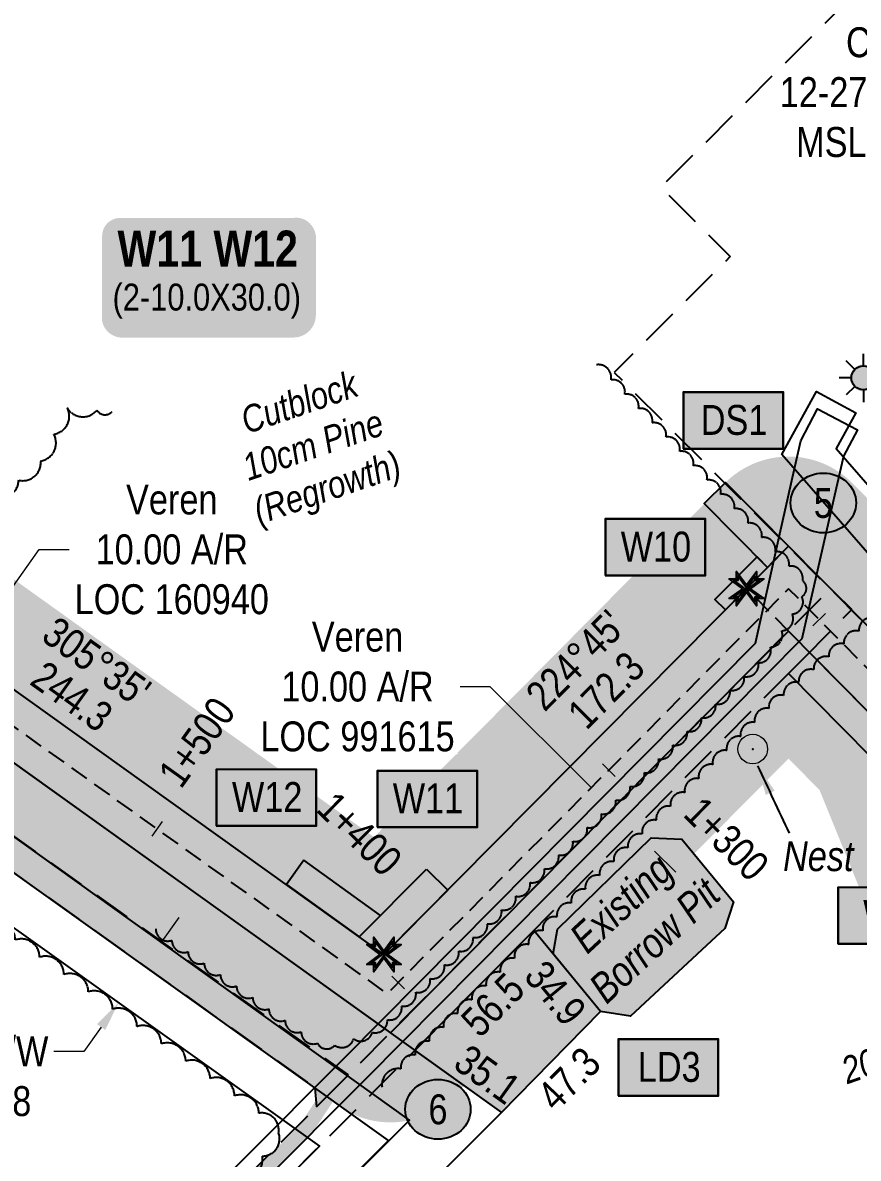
# Model space of a CAD drawing. Extents: x 407785 to 414058, y 6046536 to 6050431.
# Drawn here: x 411007.3 to 411286.7, y 6047616 to 6047995.7 of the extents above; entities that cross this region are included whole.
import ezdxf
from ezdxf.enums import TextEntityAlignment as Align

# ---------------------------------------------------------------- set-up
doc = ezdxf.new("R2010")
doc.units = 0
doc.header["$LTSCALE"] = 5
doc.header["$PDSIZE"] = 0.5
for name, pattern in [('0', [1, 1, 0]), ('foc-ACCESSROAD', [3.75, 2.5, -1.25]), ('foc-TIELINE', [1.875, 1.25, -0.625]), ('foc-TRAV', [1.875, 1.25, -0.625])]:
    doc.linetypes.add(name, pattern=pattern)
doc.layers.get('Defpoints').update_dxf_attribs({"color": 9})
for name, color, linetype, lineweight in [('AS-GENERAL', 48, 'Continuous', 18), ('C-AR-T', 13, 'Continuous', 9), ('C-RW-T', 13, 'Continuous', 9), ('F-WS-T', 190, 'Continuous', 9), ('P-TEMP-T', 46, 'Continuous', 18), ('T-TEXT', 48, 'Continuous', 18), ('T-TIE-T', 201, 'Continuous', 18)]:
    doc.layers.add(name, color=color, linetype=linetype, lineweight=lineweight)
for name, color, linetype in [('AS-ROADS', 254, 'Continuous'), ('C-AR', 13, 'foc-ACCESSROAD'), ('C-RW', 13, 'Continuous'), ('F-RW', 190, 'Continuous'), ('F-WS', 190, 'foc-ACCESSROAD'), ('F-WS-S', 190, 'Continuous'), ('L-BD1', 253, 'Continuous'), ('L-MON', 1, 'Continuous'), ('P-BUFFER-H 30m', 51, 'Continuous'), ('P-ELEVATION', 7, 'Continuous'), ('P-PROPOSED', 10, 'Continuous'), ('P-PROPOSED-H', 21, 'Continuous'), ('P-TEMP-BLOCKS', 250, 'Continuous'), ('P-TEMP-H', 41, 'Continuous'), ('P-TEMP_LOG DECK', 46, 'Continuous'), ('P-TEMP_WORKSPACE', 46, 'Continuous'), ('P-TRAV', 4, 'foc-TRAV'), ('T-BUSH', 110, '0'), ('T-BUSH-T', 110, 'Continuous'), ('T-TIE', 201, 'foc-TIELINE'), ('T-WATER', 160, 'Continuous'), ('T-WATER-H', 133, 'Continuous'), ('T-WATER-T', 170, 'Continuous'), ('wildlife_feature', 7, 'Continuous')]:
    doc.layers.add(name, color=color, linetype=linetype)
doc.styles.add('80', font='ARIALN.TTF', dxfattribs={"height": 10})
doc.styles.add('80CG', font='ARIALN.TTF', dxfattribs={"height": 10})
doc.styles.add('80L', font='ARIALN.TTF', dxfattribs={"height": 10})
doc.styles.add('BOLD', font='ARIALNB.TTF')
doc.styles.add('POINTNUMBER', font='ARIALN.TTF', dxfattribs={"height": 2.5})
doc.dimstyles.new('Compass 5 000', dxfattribs={"dimscale": 5, "dimtxt": 9, "dimasz": 2, "dimexe": 0.2, "dimexo": 0.0625, "dimgap": 0.5, "dimtad": 0, "dimtih": 1, "dimtoh": 1, "dimzin": 0, "dimdsep": 46, "dimtxsty": '80CG', "dimcen": 0.1, "dimse1": 1, "dimse2": 1, "dimclrd": 256, "dimclrt": 256, "dimaunit": 1, "dimadec": 4, "dimazin": 0, "dimtfac": 0.06, "dimtofl": 0, "dimtmove": 0, "dimatfit": 1, "dimfxl": 0.2, "dimtolj": 1, "dimtzin": 0, "dimlwd": -1, "dimarcsym": 0})

# ---------------------------------------------------------------- blocks, each defined once
blk = doc.blocks.new('GAS')
h = blk.add_hatch(color=255)
h.dxf.hatch_style = 1
edge = h.paths.add_edge_path()
edge.add_arc((0, 0), 0.9, 0, 360)
for p, q in [((0, 0.808), (0, 1.616)), ((-0.571, 0.571), (-1.142, 1.142)), ((0.571, 0.571), (1.142, 1.142)), ((-0.808, 0), (-1.616, 0)), ((1.616, 0), (0.808, 0)), ((-0.571, -0.571), (-1.142, -1.142)), ((1.142, -1.142), (0.571, -0.571)), ((0, -0.808), (0, -1.616))]:
    blk.add_line(p, q)
blk.add_circle((0, 0), 0.8)
blk = doc.blocks.new('*D33')
at = {"layer": 'C-AR-T', "transparency": 16777216}
for p, q in [((411163.55, 6047773.66), (411153.55, 6047773.66)), ((411197.33, 6047739.94), (411163.55, 6047773.66)), ((411218.58, 6047718.74), (411225.65, 6047711.67))]:
    blk.add_line(p, q, dxfattribs=at)
for points in [[(411198.51, 6047741.12), (411196.16, 6047738.76), (411204.41, 6047732.87)], [(411219.75, 6047719.91), (411217.4, 6047717.56), (411211.5, 6047725.8)]]:
    blk.add_solid(points, dxfattribs=at)
at = {"layer": 'Defpoints', "color": 0, "transparency": 16777216}
for p in [(411229.96, 6047758.47), (411237.05, 6047751.4), (411204.41, 6047732.87)]:
    blk.add_point(p, dxfattribs=at)
at = {"layer": 'C-AR-T', "transparency": 16777216, "insert": (411119.22, 6047773.66), "char_height": 10, "attachment_point": 5, "style": '80CG', "bg_fill": 3, "box_fill_scale": 1.1, "bg_fill_color": 256, "bg_fill_true_color": 13158600, "bg_fill_transparency": 0}
blk.add_mtext('\\A1;Veren\\P10.00 A/R\\PLOC 991615', dxfattribs=at)
blk = doc.blocks.new('*D41')
at = {"layer": 'C-AR-T', "transparency": 16777216}
for p, q in [((410970.45, 6047760.15), (411012.81, 6047819.52)), ((411012.81, 6047819.52), (411022.81, 6047819.52)), ((410953.02, 6047735.73), (410947.21, 6047727.59))]:
    blk.add_line(p, q, dxfattribs=at)
for points in [[(410969.09, 6047761.12), (410971.8, 6047759.18), (410964.64, 6047752.01)], [(410951.67, 6047736.7), (410954.38, 6047734.77), (410958.83, 6047743.87)]]:
    blk.add_solid(points, dxfattribs=at)
at = {"layer": 'Defpoints', "color": 0, "transparency": 16777216}
for p in [(410964.64, 6047752.01), (410973.69, 6047745.55), (410967.89, 6047737.41)]:
    blk.add_point(p, dxfattribs=at)
at = {"layer": 'C-AR-T', "transparency": 16777216, "insert": (411057.11, 6047819.52), "char_height": 10, "attachment_point": 5, "style": '80CG'}
blk.add_mtext('\\A1;Veren\\P10.00 A/R\\PLOC 160940', dxfattribs=at)
blk = doc.blocks.new('*D52')
at = {"layer": 'C-RW-T', "transparency": 16777216}
for p, q in [((411053.83, 6047688.35), (411059.63, 6047696.49)), ((411033.5, 6047659.87), (411027.69, 6047651.73)), ((411027.69, 6047651.73), (411017.69, 6047651.73))]:
    blk.add_line(p, q, dxfattribs=at)
for points in [[(411052.47, 6047689.32), (411055.18, 6047687.38), (411048.02, 6047680.21)], [(411032.14, 6047660.84), (411034.86, 6047658.9), (411039.31, 6047668.01)]]:
    blk.add_solid(points, dxfattribs=at)
at = {"layer": 'Defpoints', "color": 0, "transparency": 16777216}
for p in [(411048.02, 6047680.21), (411072.65, 6047662.64), (411063.94, 6047650.43)]:
    blk.add_point(p, dxfattribs=at)
at = {"layer": 'C-RW-T', "transparency": 16777216, "insert": (410978.61, 6047651.73), "char_height": 10, "attachment_point": 5, "style": '80CG', "bg_fill": 3, "box_fill_scale": 1.1, "bg_fill_color": 256, "bg_fill_true_color": 13158600, "bg_fill_transparency": 0}
blk.add_mtext('\\A1;Veren\\P15.00 P/L R/W\\PPLA 160738', dxfattribs=at)
blk = doc.blocks.new('TEMP')
h = blk.add_hatch(color=255)
h.dxf.hatch_style = 1
h.paths.add_polyline_path([(0, 0.251), (-0.666, 1.152), (-0.666, 0.666), (-1.152, 0.666), (-0.251, 0), (-1.152, -0.666), (-0.666, -0.666), (-0.666, -1.152), (0, -0.251), (0.666, -1.152), (0.666, -0.666), (1.152, -0.666), (0.251, 0), (1.152, 0.666), (0.666, 0.666), (0.666, 1.152)])
h.paths.add_polyline_path([(0.566, 0.849), (0.566, 0.566), (0.849, 0.566), (0.083, 0), (0.849, -0.566), (0.566, -0.566), (0.566, -0.849), (0, -0.083), (-0.566, -0.849), (-0.566, -0.566), (-0.849, -0.566), (-0.083, 0), (-0.849, 0.566), (-0.566, 0.566), (-0.566, 0.849), (0, 0.083)], flags=16)
h = blk.add_hatch(color=1)
h.dxf.hatch_style = 1
h.paths.add_polyline_path([(0, 0.083), (-0.566, 0.849), (-0.566, 0.566), (-0.849, 0.566), (-0.083, 0), (-0.849, -0.566), (-0.566, -0.566), (-0.566, -0.849), (0, -0.083), (0.566, -0.849), (0.566, -0.566), (0.849, -0.566), (0.083, 0), (0.849, 0.566), (0.566, 0.566), (0.566, 0.849)])
at = {"color": 1}
for p, q in [((-0.083, 0), (0.083, 0)), ((0, 0.083), (0, -0.083))]:
    blk.add_line(p, q, dxfattribs=at)
at = {"color": 255, "flags": 128}
blk.add_lwpolyline([(-0.251, 0), (-1.152, 0.666), (-0.666, 0.666), (-0.666, 1.152), (0, 0.251), (0.666, 1.152), (0.666, 0.666), (1.152, 0.666), (0.251, 0), (1.152, -0.666), (0.666, -0.666), (0.666, -1.152), (0, -0.251), (-0.666, -1.152), (-0.666, -0.666), (-1.152, -0.666)], close=True, dxfattribs=at)
at = {"color": 1, "flags": 128}
blk.add_lwpolyline([(-0.083, 0), (-0.849, 0.566), (-0.566, 0.566), (-0.566, 0.849), (0, 0.083), (0.566, 0.849), (0.566, 0.566), (0.849, 0.566), (0.083, 0), (0.849, -0.566), (0.566, -0.566), (0.566, -0.849), (0, -0.083), (-0.566, -0.849), (-0.566, -0.566), (-0.849, -0.566)], close=True, dxfattribs=at)
blk = doc.blocks.new('*U80')
at = {"layer": 'P-ELEVATION'}
h = blk.add_hatch(color=111, dxfattribs=at)
h.dxf.hatch_style = 1
edge = h.paths.add_edge_path()
edge.add_ellipse((0, 0), major_axis=(-10.94, 0), ratio=0.913794, start_angle=0, end_angle=360)
at = {"layer": 'P-ELEVATION', "color": 7, "flags": 128}
blk.add_lwpolyline([(0, 0, 5, 0, 0), (-11.63, -28.69, 0, 0, 0)], format="xyseb", dxfattribs=at)
at = {"layer": 'P-ELEVATION', "color": 7}
blk.add_ellipse((0, 0), major_axis=(-10.94, 0), ratio=0.913794, dxfattribs=at)
at = {"layer": 'P-ELEVATION', "style": '80'}
blk.add_attdef('BEND', text='', height=10, dxfattribs=at).set_placement((0, 0), align=Align.MIDDLE_CENTER)
blk = doc.blocks.new('*U81')
at = {"layer": 'P-ELEVATION'}
h = blk.add_hatch(color=111, dxfattribs=at)
h.dxf.hatch_style = 1
edge = h.paths.add_edge_path()
edge.add_ellipse((0, 0), major_axis=(-10.94, 0), ratio=0.913794, start_angle=0, end_angle=360)
at = {"layer": 'P-ELEVATION', "color": 7, "flags": 128}
blk.add_lwpolyline([(0, 0, 5, 0, 0), (-16.98, 38.71, 0, 0, 0)], format="xyseb", dxfattribs=at)
at = {"layer": 'P-ELEVATION', "color": 7}
blk.add_ellipse((0, 0), major_axis=(-10.94, 0), ratio=0.913794, dxfattribs=at)
at = {"layer": 'P-ELEVATION', "style": '80'}
blk.add_attdef('BEND', text='', height=10, dxfattribs=at).set_placement((0, 0), align=Align.MIDDLE_CENTER)
blk = doc.blocks.new('Temporary Area')
h = blk.add_hatch(color=191)
h.dxf.hatch_style = 1
h.paths.add_polyline_path([(-16.83, -9.44), (16.33, -9.44), (16.33, 9.05), (-16.83, 9.05)])
at = {"color": 250}
for points in [[(-17.03, -9.64), (16.53, -9.64), (16.53, 9.25), (-17.03, 9.25)], [(-16.93, -9.54), (16.43, -9.54), (16.43, 9.15), (-16.93, 9.15)]]:
    blk.add_lwpolyline(points, close=True, dxfattribs=at)
at = {"color": 250, "style": '80L'}
blk.add_attdef('TEMPORARY', text='', height=9, dxfattribs=at).set_placement((0, -0.15), align=Align.MIDDLE_CENTER)
blk = doc.blocks.new('*U105')
h = blk.add_hatch(color=191)
edge = h.paths.add_edge_path()
edge.add_line((-29, -20), (29, -20))
edge.add_arc((29, -14), 6, 270, 360)
edge.add_line((35, -14), (35, 12.5))
edge.add_arc((29, 12.5), 6, 0, 90)
edge.add_line((29, 18.5), (-29, 18.5))
edge.add_arc((-29, 12.5), 6, 90, 180)
edge.add_line((-35, 12.5), (-35, -14))
edge.add_arc((-29, -14), 6, 180, 270)
at = {"color": 250, "flags": 128}
blk.add_lwpolyline([(-29, -20, 3, 3, 0), (29, -20, 3, 3, 0.414214), (35, -14, 3, 3, 0), (35, 12.5, 3, 0, 0.414214), (29, 18.5, 0, 0, 0), (-29, 18.5, 0, 0, 0.414214), (-35, 12.5, 0, 0, 0), (-35, -14, 0, 3, 0.414214)], format="xyseb", close=True, dxfattribs=at)
at = {"flags": 128}
blk.add_lwpolyline([(8.73, -10.63, 0, 7.5, 0), (0, 0, 0, 0, 0)], format="xyseb", dxfattribs=at)
at = {"color": 250}
for tag, p, height, style in [('TEMP_AREA_W1_001', (-9.21, 2.24), 12, 'BOLD'), ('ENTER_TEXT_001', (-30.66, -12.47), 9, '80')]:
    blk.add_attdef(tag, p, '', height=height, dxfattribs=dict(at, style=style))

msp = doc.modelspace()

# ---------------------------------------------------------------- hatches: boundary and pattern name
at = {"layer": 'P-BUFFER-H 30m'}
h = msp.add_hatch(color=256, dxfattribs=at)
h.dxf.hatch_style = 1
h.paths.add_polyline_path([(410684.563, 6047766.556), (410786.451, 6047773.659, 0.1300415), (410800.971, 6047778.604), (410811.198, 6047785.405), (410838.434, 6047787.291), (410910.678, 6047778.248), (411112.797, 6047633.601, 0.3680885), (411151.542, 6047636.872), (411263.333, 6047749.615), (411273.721, 6047739.121), (411392.855, 6047445.887, 0.0984178), (411399.283, 6047436.12), (411540.012, 6047293.383, 0.2943715), (411571.723, 6047286.295), (411834.67, 6047383.071, 0.0361222), (411838.613, 6047384.855), (411948.537, 6047444.491, 0.423162), (411960.147, 6047485.944), (411948.56, 6047505.833), (411975.957, 6047521.795, 0.4142136), (411986.771, 6047562.801), (411913.809, 6047688.033, 0.4142136), (411872.803, 6047698.848), (411855.53, 6047688.784, 0.4142136), (411844.715, 6047647.778), (411892.518, 6047565.729), (411865.121, 6047549.767, 0.4142136), (411854.307, 6047508.762), (411865.116, 6047490.208), (411803.658, 6047456.866), (411574.337, 6047372.466), (411463.2, 6047485.188), (411344.046, 6047778.471, 0.0989209), (411337.576, 6047788.279), (411284.675, 6047841.722, 0.4169486), (411242.07, 6047841.74), (411124.725, 6047723.397), (410946.91, 6047850.651, 0.1248018), (410933.183, 6047856.02), (410843.549, 6047867.239, 0.0484445), (410837.754, 6047867.4), (410792.472, 6047864.265, 0.1301673), (410777.937, 6047859.319), (410767.699, 6047852.511), (410679.003, 6047846.327, 0.4141974), (410651.174, 6047814.329), (410652.563, 6047794.386, 0.4142297)])
h.paths.add_polyline_path([(411316.265, 6047767.184), (411437.662, 6047468.38), (411566.554, 6047337.648), (411816.051, 6047429.474), (411906.589, 6047478.593), (411880.217, 6047523.857), (411933.524, 6047554.915), (411870.625, 6047662.874), (411887.899, 6047672.938), (411960.861, 6047547.705), (411907.554, 6047516.648), (411934.237, 6047470.849), (411824.313, 6047411.213), (411561.365, 6047314.436), (411420.636, 6047457.174), (411299.247, 6047755.958), (411263.351, 6047792.222), (411130.249, 6047657.986), (410921.946, 6047807.059), (410839.268, 6047817.407), (410801.205, 6047814.772), (410784.365, 6047803.574), (410682.478, 6047796.47), (410681.089, 6047816.413), (410777.699, 6047823.149), (410794.543, 6047834.35), (410839.825, 6047837.484), (410929.459, 6047826.266), (411128.039, 6047684.151), (411263.363, 6047820.626)], flags=16)
at = {"layer": 'P-PROPOSED-H'}
h = msp.add_hatch(color=256, dxfattribs=at)
h.dxf.hatch_style = 1
h.paths.add_polyline_path([(410682.478, 6047796.47), (410784.365, 6047803.574), (410801.205, 6047814.772), (410839.268, 6047817.407), (410921.946, 6047807.059), (411130.249, 6047657.986), (411263.351, 6047792.222), (411299.247, 6047755.958), (411420.636, 6047457.174), (411561.365, 6047314.436), (411824.313, 6047411.213), (411934.237, 6047470.849), (411907.554, 6047516.648), (411960.861, 6047547.705), (411887.899, 6047672.938), (411870.625, 6047662.874), (411933.524, 6047554.915), (411880.217, 6047523.857), (411906.589, 6047478.593), (411816.051, 6047429.474), (411566.554, 6047337.648), (411437.662, 6047468.38), (411316.265, 6047767.184), (411263.363, 6047820.626), (411128.039, 6047684.151), (410929.459, 6047826.266), (410839.825, 6047837.484), (410794.543, 6047834.35), (410777.699, 6047823.149), (410681.089, 6047816.413)])
at = {"layer": 'P-TEMP-H'}
h = msp.add_hatch(color=256, dxfattribs=at)
h.dxf.hatch_style = 1
h.paths.add_polyline_path([(411256.325, 6047813.528), (411263.363, 6047820.626), (411242.268, 6047841.938), (411235.164, 6047834.906)])
h = msp.add_hatch(color=256, dxfattribs=at)
h.dxf.hatch_style = 1
h.paths.add_polyline_path([(411242.249, 6047799.333), (411238.7, 6047802.852), (411252.809, 6047817.08), (411256.325, 6047813.528)])
h = msp.add_hatch(color=256, dxfattribs=at)
h.dxf.hatch_style = 1
h.paths.add_polyline_path([(411305.036, 6047715.154), (411290.738, 6047750.346), (411263.305, 6047778.06), (411270.343, 6047785.159), (411299.247, 6047755.958), (411314.296, 6047718.916)])
h = msp.add_hatch(color=256, dxfattribs=at)
h.dxf.hatch_style = 1
h.paths.add_polyline_path([(411101.237, 6047715.623), (411095.42, 6047707.495), (411119.806, 6047690.043), (411126.935, 6047697.233)])
h = msp.add_hatch(color=256, dxfattribs=at)
h.dxf.hatch_style = 1
h.paths.add_polyline_path([(411142.274, 6047712.703), (411149.372, 6047705.665), (411128.039, 6047684.151), (411119.806, 6047690.043)])
h = msp.add_hatch(color=256, dxfattribs=at)
h.dxf.hatch_style = 1
h.paths.add_polyline_path([(411200.463, 6047665.04), (411178.148, 6047692.169), (411138.404, 6047652.082), (411167.356, 6047631.348)])
at = {"layer": 'T-WATER-H'}
h = msp.add_hatch(color=256, dxfattribs=at)
h.dxf.hatch_style = 1
h.paths.add_polyline_path([(411186.043, 6047692.613), (411217.411, 6047723.129), (411227.66, 6047722.715), (411244.986, 6047701.696), (411242.034, 6047692.798), (411235.959, 6047687.17), (411210.478, 6047663.565), (411200.463, 6047665.04), (411184.599, 6047684.326)])

# ---------------------------------------------------------------- linework, layer by layer
at = {"layer": 'AS-GENERAL'}
msp.add_circle((411251.362, 6047752.838), 4.957, dxfattribs=at)
at = {"layer": 'AS-ROADS', "flags": 128}
for points, const_width in [([(411283.012, 6047820.41), (411275.766, 6047804.564), (411269.619, 6047793.785), (411259.885, 6047781.249), (411217.52, 6047738.705), (411150.865, 6047673.868)], 5.997), ([(410940.755, 6047465.941), (411017.772, 6047541.559), (411101.742, 6047625.416), (411108.379, 6047635.526), (411107.095, 6047643.654), (411096.431, 6047651.754), (410929.751, 6047770.885), (410906.899, 6047782.249), (410892.836, 6047785.431), (410847.658, 6047791.098), (410834.756, 6047789.618), (410824.246, 6047782.723), (410816.838, 6047774.932)], 4.998)]:
    msp.add_lwpolyline(points, dxfattribs=dict(at, const_width=const_width))
at = {"layer": 'C-AR', "flags": 128}
msp.add_lwpolyline([(410802.435, 6047329.324), (411118.41, 6047646.113), (411255.803, 6047784.69), (411277.398, 6047806.508), (411284.49, 6047799.428), (411125.497, 6047639.064), (410979.354, 6047493.166), (410937.762, 6047451.42), (410907.02, 6047420.564), (410802.162, 6047315.317)], dxfattribs=at)
msp.add_lwpolyline([(411104.951, 6047639.601), (411105.489, 6047633.159), (411116.174, 6047643.871), (410914.405, 6047787.868), (410838.717, 6047797.336), (410807.83, 6047795.19), (410808.523, 6047785.218), (410838.44, 6047787.297), (410910.656, 6047778.264), (411104.951, 6047639.601)], close=True, dxfattribs=at)
at = {"layer": 'C-RW'}
msp.add_lwpolyline([(411366.815, 6046558.929), (411271.071, 6047139.604), (411103.35, 6047595.5), (411136.574, 6047628.802), (410914.492, 6047787.843), (410838.712, 6047797.328), (410807.867, 6047795.193), (410791.026, 6047783.993), (410683.867, 6047776.53), (410682.478, 6047796.474), (410784.36, 6047803.57), (410801.205, 6047814.772), (410839.268, 6047817.407), (410922.008, 6047807.051), (411167.356, 6047631.348), (411126.521, 6047590.419), (411290.487, 6047144.727), (411387.143, 6046558.526)], dxfattribs=at)
at = {"layer": 'C-RW', "flags": 128}
msp.add_lwpolyline([(410801.731, 6047293.232), (411129.619, 6047621.965), (410910.661, 6047778.263), (410838.43, 6047787.297), (410800.926, 6047714.547), (410748.584, 6047710.898), (410749.627, 6047695.94), (410810.386, 6047700.176), (410846.959, 6047771.12), (410905.037, 6047763.856), (411106.516, 6047620.034), (410802.154, 6047314.887)], dxfattribs=at)
at = {"layer": 'F-RW'}
msp.add_lwpolyline([(411610.159, 6047314.752), (411617.996, 6047265.404), (411619.364, 6047256.194), (411619.986, 6047251.922), (411621.723, 6047240.306), (411622.38, 6047235.524), (411618.161, 6047216.36), (411615.913, 6047231.777), (411614.405, 6047241.931), (411612.038, 6047257.823), (411611.581, 6047260.952), (411606.718, 6047293.703), (411606.157, 6047297.48), (411437.662, 6047468.38), (411300.383, 6047806.276), (411261.151, 6047851.31), (411272.669, 6047872.39), (411285.824, 6047865.217), (411279.318, 6047853.282), (411313.331, 6047814.237), (411450.431, 6047476.784), (411610.154, 6047314.781)], dxfattribs=at)
at = {"layer": 'F-RW', "flags": 128}
msp.add_lwpolyline([(410802.576, 6047336.543), (410908.653, 6047442.892), (410908.653, 6047442.892), (410908.653, 6047442.892), (411114.866, 6047649.637), (411252.254, 6047788.209), (411260.169, 6047823.72), (411265.503, 6047847.114), (411267.493, 6047855.842), (411273.073, 6047866.525), (411283.845, 6047860.899), (411286.363, 6047859.584), (411281.772, 6047850.793), (411278.714, 6047837.604), (411277.602, 6047832.726), (411272.695, 6047811.209), (411269.91, 6047798.992), (411267.787, 6047789.68), (411121.953, 6047642.588), (410802.294, 6047322.105)], dxfattribs=at)
at = {"layer": 'F-WS', "flags": 128}
msp.add_lwpolyline([(411289.823, 6047793.855), (411374.722, 6047878.602), (411344.47, 6047908.908), (411376.155, 6047940.537), (411298.477, 6048018.354), (411220.66, 6047940.676), (411243.851, 6047917.444), (411205.083, 6047878.747)], close=True, dxfattribs=at)
at = {"layer": 'P-PROPOSED', "flags": 128}
msp.add_lwpolyline([(411316.265, 6047767.184), (411263.363, 6047820.626), (411128.039, 6047684.151), (410929.459, 6047826.266), (410839.825, 6047837.484), (410794.543, 6047834.35), (410777.699, 6047823.149), (410681.089, 6047816.413), (410682.478, 6047796.47), (410784.365, 6047803.574), (410801.205, 6047814.772), (410839.268, 6047817.407), (410921.946, 6047807.059), (411130.249, 6047657.986), (411263.351, 6047792.222), (411299.247, 6047755.958)], dxfattribs=at)
at = {"layer": 'P-TEMP_LOG DECK', "flags": 128}
msp.add_lwpolyline([(411200.463, 6047665.04), (411178.148, 6047692.169), (411138.404, 6047652.082), (411167.356, 6047631.348)], close=True, dxfattribs=at)
at = {"layer": 'P-TEMP_WORKSPACE', "flags": 128}
for points in [[(411256.325, 6047813.528), (411263.363, 6047820.626), (411242.268, 6047841.938), (411235.164, 6047834.906)], [(411242.249, 6047799.333), (411238.7, 6047802.852), (411252.809, 6047817.08), (411256.325, 6047813.528)], [(411305.036, 6047715.154), (411290.738, 6047750.346), (411263.305, 6047778.06), (411270.343, 6047785.159), (411299.247, 6047755.958), (411314.296, 6047718.916)], [(411101.237, 6047715.623), (411095.42, 6047707.495), (411119.806, 6047690.043), (411126.935, 6047697.233)], [(411142.274, 6047712.703), (411149.372, 6047705.665), (411128.039, 6047684.151), (411119.806, 6047690.043)]]:
    msp.add_lwpolyline(points, close=True, dxfattribs=at)
at = {"layer": 'P-TRAV'}
msp.add_line((411263.351, 6047792.222), (411249.287, 6047806.43), dxfattribs=at)
at = {"layer": 'T-BUSH', "flags": 128}
for points in [[(410820.434, 6047893.118, 0.5205671), (410825.241, 6047884.354, 0.5205671), (410830.048, 6047875.59, 0.5205671), (410836.677, 6047869.027, 0.5205671), (410846.185, 6047865.944, 0.5205671), (410855.693, 6047862.861, 0.5205671), (410864.411, 6047858.074, 0.5205671), (410872.903, 6047852.802, 0.5205671), (410881.395, 6047847.53, 0.5205671), (410891.05, 6047846.575, 0.5205671), (410901.042, 6047846.868, 0.5205671), (410911.033, 6047847.162, 0.5205671), (410921.024, 6047847.455, 0.5205671), (410930.546, 6047845.397, 0.5205671), (410939.658, 6047841.288, 0.5205671), (410948.942, 6047837.818, 0.5205671), (410958.886, 6047836.802, 0.5205671), (410968.829, 6047835.786, 0.5205671), (410978.773, 6047834.771, 0.5205671), (410988.717, 6047833.755, 0.5205671), (410997.564, 6047837.256, 0.5205671), (411005.934, 6047842.721, 0.5205671), (411013.258, 6047849.109, 0.5205671), (411017.649, 6047858.089, 0.5205671), (411022.139, 6047866.895, 0.5205671), (411032.104, 6047866.112, 0.5205671), (411037.195, 6047865.712, 0.5205671)], [(411051.739, 6047692.695, 0.5205671), (411057.145, 6047688.871, 0.5205671), (411062.552, 6047685.047, 0.5205671), (411067.958, 6047681.222, 0.5205671), (411073.364, 6047677.398, 0.5205671), (411078.771, 6047673.574, 0.5205671), (411084.177, 6047669.75, 0.5205671), (411089.584, 6047665.926, 0.5205671), (411094.99, 6047662.101, 0.5205671), (411100.397, 6047658.277, 0.5205671), (411105.803, 6047654.453, 0.5205671), (411111.663, 6047653.796, 0.5205671), (411117.926, 6047655.948, 0.5205671), (411124.189, 6047658.1, 0.5205671), (411129.192, 6047662.314, 0.5205671), (411133.965, 6047666.904, 0.5205671), (411138.738, 6047671.495, 0.5205671), (411143.511, 6047676.086, 0.5205671), (411148.283, 6047680.676, 0.5205671), (411153.056, 6047685.267, 0.5205671), (411157.829, 6047689.858, 0.5205671), (411162.602, 6047694.448, 0.5205671), (411167.375, 6047699.039, 0.5205671), (411172.148, 6047703.63, 0.5205671), (411176.921, 6047708.22, 0.5205671), (411181.693, 6047712.811, 0.5205671), (411186.466, 6047717.402, 0.5205671), (411191.239, 6047721.992, 0.5205671), (411196.012, 6047726.583, 0.5205671), (411200.785, 6047731.174, 0.5205671), (411205.558, 6047735.764, 0.5205671), (411210.331, 6047740.355, 0.5205671), (411215.103, 6047744.946, 0.5205671), (411219.876, 6047749.536, 0.5205671), (411224.649, 6047754.127, 0.5205671), (411229.422, 6047758.718, 0.5205671), (411234.195, 6047763.308, 0.5205671), (411238.968, 6047767.899, 0.5205671), (411243.741, 6047772.489, 0.5205671), (411248.513, 6047777.08, 0.5205671), (411253.286, 6047781.671, 0.5205671), (411257.277, 6047786.93, 0.5205671), (411261.073, 6047792.357, 0.5205671), (411264.606, 6047797.946, 0.5205671), (411267.783, 6047803.757, 0.5205671), (411268.032, 6047809.178, 0.5205671), (411263.466, 6047813.975, 0.5205671), (411258.901, 6047818.772, 0.5205671), (411254.335, 6047823.57, 0.5205671), (411249.77, 6047828.367, 0.5205671), (411245.205, 6047833.164, 0.5205671), (411240.639, 6047837.961, 0.5205671), (411236.074, 6047842.758, 0.5205671), (411231.509, 6047847.555, 0.5205671), (411226.942, 6047852.35, 0.5205671), (411222.353, 6047857.125, 0.5205671), (411217.764, 6047861.9, 0.5205671), (411213.176, 6047866.675, 0.5205671), (411208.587, 6047871.449, 0.5205671), (411203.998, 6047876.224, 0.5205671), (411199.125, 6047881.295, 0.5205671)], [(411540.294, 6047307.201, 0.5205671), (411545.039, 6047310.143, 0.5205671), (411542.804, 6047316.376, 0.5205671), (411541.298, 6047322.217, 0.5205671), (411547.732, 6047323.784, 0.5205671), (411554.166, 6047325.351, 0.5205671), (411560.6, 6047326.918, 0.5205671), (411567.034, 6047328.485, 0.5205671), (411572.885, 6047331.585, 0.5205671), (411573.683, 6047336.012, 0.5205671), (411569.597, 6047341.176, 0.5205671), (411564.925, 6047345.87, 0.5205671), (411560.254, 6047350.563, 0.5205671), (411555.543, 6047355.217, 0.5205671), (411550.782, 6047359.821, 0.5205671), (411546.022, 6047364.424, 0.5205671), (411541.262, 6047369.028, 0.5205671), (411536.501, 6047373.632, 0.5205671), (411531.741, 6047378.235, 0.5205671), (411526.981, 6047382.839, 0.5205671), (411522.208, 6047387.43, 0.5205671), (411517.435, 6047392.021, 0.5205671), (411512.663, 6047396.612, 0.5205671), (411507.89, 6047401.202, 0.5205671), (411503.117, 6047405.793, 0.5205671), (411498.344, 6047410.384, 0.5205671), (411493.572, 6047414.975, 0.5205671), (411488.799, 6047419.566, 0.5205671), (411484.064, 6047424.193, 0.5205671), (411479.597, 6047429.082, 0.5205671), (411475.13, 6047433.971, 0.5205671), (411470.664, 6047438.86, 0.5205671), (411466.197, 6047443.749, 0.5205671), (411461.73, 6047448.638, 0.5205671), (411457.263, 6047453.527, 0.5205671), (411452.797, 6047458.416, 0.5205671), (411448.33, 6047463.305, 0.5205671), (411443.863, 6047468.194, 0.5205671), (411439.781, 6047473.353, 0.5205671), (411436.754, 6047479.241, 0.5205671), (411434.183, 6047485.344, 0.5205671), (411431.612, 6047491.446, 0.5205671), (411429.041, 6047497.549, 0.5205671), (411426.47, 6047503.652, 0.5205671), (411423.899, 6047509.755, 0.5205671), (411421.328, 6047515.857, 0.5205671), (411418.756, 6047521.96, 0.5205671), (411416.185, 6047528.063, 0.5205671), (411413.596, 6047534.158, 0.5205671), (411410.966, 6047540.236, 0.5205671), (411408.336, 6047546.313, 0.5205671), (411405.706, 6047552.391, 0.5205671), (411403.075, 6047558.468, 0.5205671), (411400.445, 6047564.546, 0.5205671), (411397.815, 6047570.623, 0.5205671), (411395.185, 6047576.701, 0.5205671), (411392.555, 6047582.778, 0.5205671), (411389.924, 6047588.856, 0.5205671), (411387.294, 6047594.933, 0.5205671), (411384.664, 6047601.011, 0.5205671), (411382.034, 6047607.088, 0.5205671), (411379.403, 6047613.166, 0.5205671), (411376.773, 6047619.243, 0.5205671), (411374.143, 6047625.321, 0.5205671), (411371.513, 6047631.398, 0.5205671), (411368.882, 6047637.476, 0.5205671), (411366.252, 6047643.553, 0.5205671), (411363.622, 6047649.631, 0.5205671), (411360.992, 6047655.708, 0.5205671), (411358.361, 6047661.786, 0.5205671), (411355.731, 6047667.863, 0.5205671), (411353.163, 6047673.967, 0.5205671), (411350.677, 6047680.105, 0.5205671), (411348.19, 6047686.242, 0.5205671), (411345.704, 6047692.38, 0.5205671), (411343.218, 6047698.518, 0.5205671), (411340.731, 6047704.656, 0.5205671), (411338.245, 6047710.794, 0.5205671), (411335.759, 6047716.931, 0.5205671), (411333.272, 6047723.069, 0.5205671), (411330.786, 6047729.207, 0.5205671), (411328.3, 6047735.345, 0.5205671), (411325.813, 6047741.482, 0.5205671), (411323.327, 6047747.62, 0.5205671), (411320.841, 6047753.758, 0.5205671), (411318.354, 6047759.896, 0.5205671), (411315.868, 6047766.034, 0.5205671), (411312.864, 6047771.926, 0.5205671), (411309.691, 6047777.739, 0.5205671), (411306.518, 6047783.551, 0.5205671), (411303.345, 6047789.364, 0.5205671), (411300.172, 6047795.177, 0.5205671), (411296.974, 6047800.856, 0.5205671), (411291.936, 6047796.558, 0.5205671), (411286.898, 6047792.261, 0.5205671), (411281.859, 6047787.963, 0.5205671), (411276.821, 6047783.665, 0.5205671), (411271.783, 6047779.368, 0.5205671), (411266.744, 6047775.07, 0.5205671), (411261.706, 6047770.773, 0.5205671), (411256.721, 6047766.417, 0.5205671), (411252.044, 6047761.729, 0.5205671), (411247.367, 6047757.041, 0.5205671), (411242.69, 6047752.353, 0.5205671), (411238.012, 6047747.665, 0.5205671), (411233.335, 6047742.977, 0.5205671), (411228.649, 6047738.298, 0.5205671), (411223.904, 6047733.678, 0.5205671), (411219.159, 6047729.059, 0.5205671), (411214.415, 6047724.439, 0.5205671), (411209.67, 6047719.819, 0.5205671), (411204.925, 6047715.199, 0.5205671), (411200.181, 6047710.579, 0.5205671), (411195.436, 6047705.96, 0.5205671), (411190.691, 6047701.34, 0.5205671), (411185.947, 6047696.72, 0.5205671), (411181.202, 6047692.1, 0.5205671), (411176.457, 6047687.48, 0.5205671), (411171.713, 6047682.861, 0.5205671), (411166.968, 6047678.241, 0.5205671), (411162.223, 6047673.621, 0.5205671), (411157.479, 6047669.001, 0.5205671), (411152.734, 6047664.382, 0.5205671), (411147.989, 6047659.762, 0.5205671), (411143.245, 6047655.142, 0.5205671), (411138.5, 6047650.522, 0.5205671), (411133.755, 6047645.902, 0.5205671), (411127.43, 6047639.744, 0.5205671)], [(410937.784, 6047469.498, 0.5205671), (410944.933, 6047476.483, 0.5205671), (410952.083, 6047483.468, 0.5205671), (410959.233, 6047490.454, 0.5205671), (410966.382, 6047497.439, 0.5205671), (410973.532, 6047504.424, 0.5205671), (410980.681, 6047511.41, 0.5205671), (410987.831, 6047518.395, 0.5205671), (410994.981, 6047525.381, 0.5205671), (411002.13, 6047532.366, 0.5205671), (411009.28, 6047539.351, 0.5205671), (411016.416, 6047546.351, 0.5205671), (411023.513, 6047553.39, 0.5205671), (411030.61, 6047560.428, 0.5205671), (411037.707, 6047567.467, 0.5205671), (411044.805, 6047574.505, 0.5205671), (411051.902, 6047581.544, 0.5205671), (411058.999, 6047588.583, 0.5205671), (411066.097, 6047595.621, 0.5205671), (411073.194, 6047602.66, 0.5205671), (411080.291, 6047609.698, 0.5205671), (411087.389, 6047616.737, 0.5205671), (411092.805, 6047624.539, 0.5205671), (411086.23, 6047631.097, 0.5205671), (411078.083, 6047636.889, 0.5205671), (411069.935, 6047642.678, 0.5205671), (411061.787, 6047648.468, 0.5205671), (411053.638, 6047654.257, 0.5205671), (411045.49, 6047660.047, 0.5205671), (411037.342, 6047665.837, 0.5205671), (411029.194, 6047671.626, 0.5205671), (411021.045, 6047677.416, 0.5205671), (411012.897, 6047683.205, 0.5205671), (411004.749, 6047688.995, 0.5205671), (410996.601, 6047694.785, 0.5205671), (410988.452, 6047700.574, 0.5205671), (410980.304, 6047706.364, 0.5205671), (410972.156, 6047712.153, 0.5205671), (410964.008, 6047717.943, 0.5205671), (410955.859, 6047723.733, 0.5205671), (410947.711, 6047729.522, 0.5205671), (410939.563, 6047735.312, 0.5205671), (410931.415, 6047741.101, 0.5205671), (410923.267, 6047746.891, 0.5205671), (410915.118, 6047752.68, 0.5205671), (410906.97, 6047758.47, 0.5205671), (410897.859, 6047761.695, 0.5205671), (410887.914, 6047762.697, 0.5205671), (410880.189, 6047760.512, 0.5205671), (410875.407, 6047754.193, 0.5205671), (410865.49, 6047755.445, 0.5205671), (410855.573, 6047756.696, 0.5205671), (410845.656, 6047757.947, 0.5205671), (410843.296, 6047751.28, 0.5205671), (410844.083, 6047741.315, 0.5205671), (410844.871, 6047731.351, 0.5205671), (410845.658, 6047721.386, 0.5205671), (410846.446, 6047711.422, 0.5205671), (410847.233, 6047701.457, 0.5205671), (410848.02, 6047691.492, 0.5205671), (410848.808, 6047681.528, 0.5205671), (410849.595, 6047671.563, 0.5205671), (410850.383, 6047661.599, 0.5205671), (410851.17, 6047651.634, 0.5205671), (410851.957, 6047641.669, 0.5205671), (410852.745, 6047631.705, 0.5205671), (410843.584, 6047630.142, 0.5205671), (410833.628, 6047629.25, 0.5205671), (410823.672, 6047628.358, 0.5205671), (410813.717, 6047627.466, 0.5205671), (410803.761, 6047626.575, 0.5205671), (410793.805, 6047625.683, 0.5205671), (410783.849, 6047624.791, 0.5205671), (410773.893, 6047623.899, 0.5205671), (410763.938, 6047623.007, 0.5205671), (410753.982, 6047622.116, 0.5205671), (410744.026, 6047621.224, 0.5205671), (410734.07, 6047620.332, 0.5205671), (410724.114, 6047619.44, 0.5205671), (410714.159, 6047618.548, 0.5205671), (410704.203, 6047617.657, 0.5205671), (410694.247, 6047616.765, 0.5205671), (410686.528, 6047611.702, 0.5205671), (410680.277, 6047603.903, 0.5205671), (410674.025, 6047596.103, 0.5205671), (410670.742, 6047586.766, 0.5205671), (410667.976, 6047577.16, 0.5205671), (410665.211, 6047567.555, 0.5205671), (410662.446, 6047557.949, 0.5205671), (410659.681, 6047548.344, 0.5205671), (410656.916, 6047538.738, 0.5205671), (410655.172, 6047532.677, 0.5205671)]]:
    msp.add_lwpolyline(points, format="xyb", dxfattribs=at)
at = {"layer": 'T-TIE-T'}
for p, q in [((411275.727, 6047798.191), (411271.464, 6047793.971)), ((411053.879, 6047728.62), (411050.389, 6047723.743)), ((411130.716, 6047676.913), (411134.975, 6047672.69))]:
    msp.add_line(p, q, dxfattribs=at)
at = {"layer": 'T-WATER', "flags": 128}
msp.add_lwpolyline([(411186.043, 6047692.613), (411217.411, 6047723.129), (411227.66, 6047722.715), (411244.986, 6047701.696), (411242.034, 6047692.798), (411235.959, 6047687.17), (411210.478, 6047663.565), (411200.463, 6047665.04), (411184.599, 6047684.326), (411186.043, 6047692.613)], close=True, dxfattribs=at)
at = {"layer": 'wildlife_feature'}
msp.add_point((411251.362, 6047752.838), dxfattribs=at)

# ---------------------------------------------------------------- block references
at = {"xscale": 0.9995620000000001, "yscale": 0.9995620000000001, "zscale": 0.9995620000000001}
for name, p, values in [('*U80', (411274.979, 6047835.102), {'BEND': '5'}), ('*U81', (411146.116, 6047632.378), {'BEND': '6'})]:
    msp.add_blockref(name, p, dxfattribs=at).add_auto_attribs(values)
at = {"layer": 'F-WS-S', "color": 2, "xscale": 5.002200618117735, "yscale": 5.002200618117735, "zscale": 5.002200618117735}
msp.add_blockref('GAS', (411288.37, 6047876.906), dxfattribs=at)
at = {"layer": 'L-MON', "xscale": 4.997809999999929, "yscale": 4.997809999999929, "zscale": 4.997809999999929}
for p in [(411249.287, 6047806.43), (411128.039, 6047684.151)]:
    msp.add_blockref('TEMP', p, dxfattribs=at)
at = {"layer": 'P-TEMP-BLOCKS', "color": 3}
ref = msp.add_blockref('*U105', (411068.808, 6047911.895), dxfattribs=dict(at, xscale=0.9995620000000001, yscale=0.9995620000000001, zscale=0.9995620000000001))
ref.add_attrib('TEMP_AREA_W1_001', 'W11 W12', (411038.968, 6047914.142), dxfattribs={"layer": '0', "color": 250, "height": 11.9947, "style": 'BOLD'})
ref.add_attrib('ENTER_TEXT_001', '(2-10.0X30.0)', (411037.303, 6047899.43), dxfattribs={"layer": '0', "color": 250, "height": 8.99606, "style": '80'})
at = {"layer": 'P-TEMP-BLOCKS', "color": 4}
ref = msp.add_blockref('Temporary Area', (411245.129, 6047862.867), dxfattribs=dict(at, xscale=0.9995620000000001, yscale=0.9995620000000001, zscale=0.9995620000000001))
ref.add_attrib('TEMPORARY', 'DS1', dxfattribs={"layer": '0', "color": 250, "height": 9.9956, "style": '80L'}).set_placement((411245.129, 6047862.867), align=Align.MIDDLE_CENTER)
ref = msp.add_blockref('Temporary Area', (411219.014, 6047820.522), dxfattribs=dict(at, xscale=0.9995620000000001, yscale=0.9995620000000001, zscale=0.9995620000000001))
ref.add_attrib('TEMPORARY', 'W10', dxfattribs={"layer": '0', "color": 250, "height": 9.9956, "style": '80L'}).set_placement((411219.014, 6047820.522), align=Align.MIDDLE_CENTER)
ref = msp.add_blockref('Temporary Area', (411089.008, 6047736.79), dxfattribs=dict(at, xscale=0.9995620000000001, yscale=0.9995620000000001, zscale=0.9995620000000001))
ref.add_attrib('TEMPORARY', 'W12', dxfattribs={"layer": '0', "color": 250, "height": 9.9956, "style": '80L'}).set_placement((411089.008, 6047736.79), align=Align.MIDDLE_CENTER)
ref = msp.add_blockref('Temporary Area', (411142.787, 6047736.322), dxfattribs=dict(at, xscale=0.9995620000000001, yscale=0.9995620000000001, zscale=0.9995620000000001))
ref.add_attrib('TEMPORARY', 'W11', dxfattribs={"layer": '0', "color": 250, "height": 9.9956, "style": '80L'}).set_placement((411142.787, 6047736.322), align=Align.MIDDLE_CENTER)
ref = msp.add_blockref('Temporary Area', (411296.906, 6047697.344), dxfattribs=dict(at, xscale=0.9995620000000001, yscale=0.9995620000000001, zscale=0.9995620000000001))
ref.add_attrib('TEMPORARY', 'W9', dxfattribs={"layer": '0', "color": 250, "height": 9.9956, "style": '80L'}).set_placement((411296.906, 6047697.344), align=Align.MIDDLE_CENTER)
ref = msp.add_blockref('Temporary Area', (411223.447, 6047646.571), dxfattribs=dict(at, xscale=0.9995620000000001, yscale=0.9995620000000001, zscale=0.9995620000000001))
ref.add_attrib('TEMPORARY', 'LD3', dxfattribs={"layer": '0', "color": 250, "height": 9.9956, "style": '80L'}).set_placement((411223.447, 6047646.571), align=Align.MIDDLE_CENTER)

# ---------------------------------------------------------------- texts
at = {"layer": 'F-WS-T', "insert": (411260.148, 6047994.125), "char_height": 10.0044, "attachment_point": 1, "style": 'POINTNUMBER'}
msp.add_mtext_dynamic_manual_height_columns('\\pi22.41469;CNRL\\P\\pi0.26306;12-27(Surface)\\P\\pi5.72249;MSL 992356', width=75.04049, gutter_width=37.5, heights=[0], dxfattribs=at)
at = {"layer": 'L-BD1', "linetype": 'Continuous', "style": '80L'}
for s, rotation, p in [("224°45'", 45.24277, (411192.195, 6047782.568)), ("305°35'", 324.4104, (411032.029, 6047782.053)), ('244.3', 324.4104, (411023.74, 6047770.47)), ('172.3', 45.24277, (411202.309, 6047772.539))]:
    msp.add_text(s, height=9.9956, rotation=rotation, dxfattribs=at).set_placement(p, align=Align.MIDDLE)
at = {"layer": 'P-TEMP-T', "linetype": 'Continuous', "char_height": 9.9956, "attachment_point": 1, "style": '80L'}
for s, insert, rotation in [('34.9', (411182.227, 6047683.04), 309.43983), ('56.5', (411153.047, 6047662.959), 45.24597), ('35.1', (411156.552, 6047654.622), 324.39218), ('47.3', (411178.471, 6047638.195), 45.24597)]:
    msp.add_mtext_dynamic_manual_height_columns(s, width=21.82304, gutter_width=49.978, heights=[0], dxfattribs=dict(at, insert=insert, rotation=rotation))
at = {"layer": 'T-BUSH-T', "insert": (411279.808, 6047649.169), "char_height": 8.99609, "attachment_point": 1, "rotation": 18.87235, "style": '80'}
msp.add_mtext_dynamic_manual_height_columns('\\pi0.34874;{\\fArial Narrow|b0|i1|c0|p34;20cm Birch \\P\\pi5.02781;& Spruce}', width=51.37872, gutter_width=44.98, heights=[0], dxfattribs=at)
at = {"layer": 'T-TEXT', "insert": (411261.526, 6047722.019), "char_height": 9.99562, "attachment_point": 1, "style": '80L'}
msp.add_mtext_dynamic_manual_height_columns('{\\fArial Narrow|b0|i1|c0|p34;Nest}', width=6.91198, gutter_width=49.978, heights=[0], dxfattribs=at)
at = {"layer": 'T-TIE-T', "style": '80L'}
msp.add_text('1+500', height=9.9956, rotation=54.41044, dxfattribs=at).set_placement((411065.473, 6047755.157), align=Align.MIDDLE_CENTER)

# ---------------------------------------------------------------- dimensions: what is measured, and where the dimension line sits
at = {"layer": 'C-AR-T'}
dim = msp.add_linear_dim(base=(410964.637, 6047752.01), p1=(410967.886, 6047737.413), p2=(410973.692, 6047745.549), angle=54.48852, text='Veren\\P10.00 A/R\\PLOC 160940', dimstyle='Compass 5 000', dxfattribs=at)
dim.commit()
dim.dimension.update_dxf_attribs({"geometry": '*D41', "text_midpoint": (411057.105, 6047819.524), "dimtype": 161})

# ---------------------------------------------------------------- leaders
at = {"layer": 'T-TEXT', "path_type": 1}
msp.add_leader([(411252.959, 6047747.245), (411263.543, 6047724.729)], dimstyle='Compass 5 000', override={"dimgap": 0.5, "dimtad": 0}, dxfattribs=at)

# ---------------------------------------------------------------- next in the draw order: texts
at = {"layer": 'T-BUSH-T', "insert": (411073.295, 6047864.538), "char_height": 8.99609, "attachment_point": 1, "rotation": 18.87235, "style": '80', "bg_fill": 3, "box_fill_scale": 1.1, "bg_fill_color": 256, "bg_fill_transparency": 0}
msp.add_mtext_dynamic_manual_height_columns('\\pi3.47221;{\\fArial Narrow|b0|i1|c0|p34; \\C48;Cutblock\\C256;\\P\\pi1.7724;10cm Pine \\P\\pi0.48067;(Regrowth)}', width=50.45211, gutter_width=44.98, heights=[0], dxfattribs=at)

# ---------------------------------------------------------------- next in the draw order: dimensions: what is measured, and where the dimension line sits
at = {"layer": 'C-AR-T'}
dim = msp.add_linear_dim(base=(411204.412, 6047732.873), p1=(411237.051, 6047751.4), p2=(411229.964, 6047758.473), angle=135.05365, text='Veren\\P10.00 A/R\\PLOC 991615', dimstyle='Compass 5 000', override={"dimtfill": 1}, dxfattribs=at)
dim.commit()
dim.dimension.update_dxf_attribs({"geometry": '*D33', "text_midpoint": (411119.215, 6047773.659), "dimtype": 161})
at = {"layer": 'C-RW-T'}
dim = msp.add_linear_dim(base=(411048.017, 6047680.212), p1=(411063.941, 6047650.432), p2=(411072.649, 6047662.635), angle=54.48883, text='Veren\\P15.00 P/L R/W\\PPLA 160738', dimstyle='Compass 5 000', override={"dimtfill": 1}, dxfattribs=at)
dim.commit()
dim.dimension.update_dxf_attribs({"geometry": '*D52', "text_midpoint": (410978.606, 6047651.728), "dimtype": 161})

# ---------------------------------------------------------------- next in the draw order: linework, layer by layer
at = {"layer": 'T-TIE', "flags": 128}
msp.add_lwpolyline([(411879.262, 6047667.906), (411947.193, 6047551.31), (411893.886, 6047520.253), (411920.413, 6047474.721), (411820.182, 6047420.343), (411563.96, 6047326.042), (411429.149, 6047462.777), (411307.756, 6047761.571), (411263.357, 6047806.424), (411129.144, 6047671.068), (410925.703, 6047816.662), (410839.547, 6047827.446), (410797.874, 6047824.561), (410781.032, 6047813.361), (410681.783, 6047806.442)], dxfattribs=at)
at = {"layer": 'T-TIE-T'}
msp.add_line((411201.095, 6047747.891), (411205.354, 6047743.668), dxfattribs=at)

# ---------------------------------------------------------------- next in the draw order: texts
at = {"layer": 'T-TIE-T', "style": '80L'}
for s, p in [('1+400', (411119.969, 6047724.504)), ('1+300', (411242.673, 6047722.812))]:
    msp.add_text(s, height=9.9956, rotation=315.24277, dxfattribs=at).set_placement(p, align=Align.MIDDLE_CENTER)
at = {"layer": 'T-WATER-T', "insert": (411184.175, 6047686.604), "char_height": 9.99562, "attachment_point": 1, "rotation": 42.8112, "style": '80L'}
msp.add_mtext_dynamic_manual_height_columns('\\pi6.916;{\\fArial Narrow|b0|i1|c0|p34;Existing \\P\\pi0.29885;Borrow Pit}', width=53.35084, gutter_width=49.978, heights=[0], dxfattribs=at)

doc.saveas('drawing.dxf')
